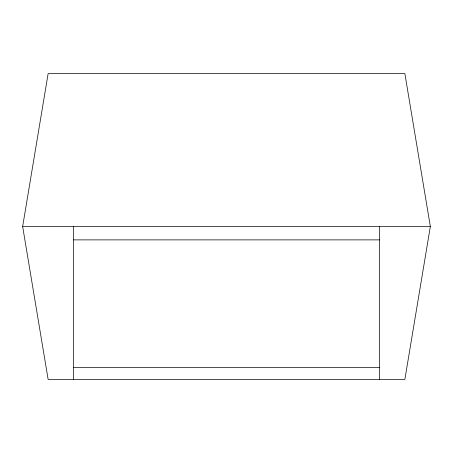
<?xml version="1.0" encoding="UTF-8"?>
<svg xmlns="http://www.w3.org/2000/svg" width="453" height="453" viewBox="0 0 453 453"><rect width="100%" height="100%" fill="white"/><g stroke="black" fill="none" stroke-linecap="round" stroke-linejoin="round"><path stroke-width="0.68" d="M22.65 226.5L48.131 73.612L404.869 73.612L430.35 226.5L404.869 379.388L48.131 379.388L22.65 226.5L430.35 226.5M73.612 239.88L379.388 239.88M73.612 367.525L379.388 367.525M379.388 226.5L379.388 379.388M73.612 226.5L73.612 379.388"/></g></svg>
